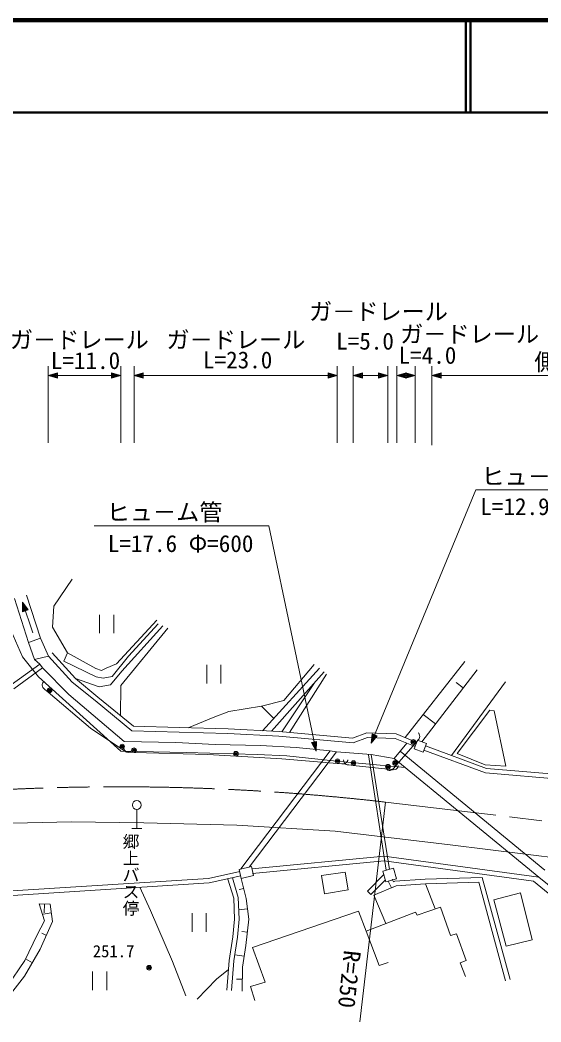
# Model space of a CAD drawing. Units: millimetres, scale not verified. Extents: x 40000 to 680000, y 20000 to 380000.
# Drawn here: x 460620 to 516843, y 271808 to 380000 of the extents above; entities that cross this region are included whole.
import ezdxf
from ezdxf.enums import TextEntityAlignment as Align

# ---------------------------------------------------------------- set-up
doc = ezdxf.new("R2010")
doc.units = ezdxf.units.MM
doc.header["$LTSCALE"] = 1000
doc.linetypes.add('CHAIN', pattern=[18.5, 12, -1.5, 3.5, -1.5])
for name, color, linetype, lineweight in [('M-BGD', 7, 'Continuous', 13), ('M-BMK', 2, 'CHAIN', 13), ('M-STR-HTXT', 7, 'Continuous', 13), ('M-STR-STR1', 1, 'Continuous', 13), ('M-STR-STRC', 7, 'Continuous', 13), ('M-TTL', 2, 'Continuous', 140), ('M-TTL-LINE', 7, 'Continuous', 50)]:
    doc.layers.add(name, color=color, linetype=linetype, lineweight=lineweight)
doc.layers.add('M-BGD-HTXT', color=7, linetype='Continuous')
doc.styles.add('@ＭＳ ゴシック', font='')
doc.styles.add('ＭＳ ゴシック', font='')
doc.styles.get('@ＭＳ ゴシック').set_extended_font_data('@MS Gothic')
doc.styles.get('ＭＳ ゴシック').set_extended_font_data('MS Gothic')

msp = doc.modelspace()

# ---------------------------------------------------------------- linework, layer by layer
at = {"layer": 'M-BGD'}
for p, q in [((466241, 319638), (464280, 316707)), ((461535, 312799), (460006, 317528)), ((462006, 313815), (460869, 317137)), ((460869, 317137), (460889, 316091)), ((461494, 316297), (460869, 317137)), ((460908, 317024), (460933, 316148)), ((461425, 316315), (460908, 317024)), ((461300, 317879), (462829, 313268)), ((460889, 316091), (461494, 316297)), ((460933, 316148), (461425, 316315)), ((460946, 316911), (460977, 316205)), ((461355, 316334), (460946, 316911)), ((460977, 316205), (461355, 316334)), ((460985, 316797), (461020, 316262)), ((461285, 316352), (460985, 316797)), ((461020, 316262), (461285, 316352)), ((461024, 316684), (461064, 316319)), ((461216, 316370), (461024, 316684)), ((461064, 316319), (461216, 316370)), ((461075, 316533), (461108, 316376)), ((461146, 316389), (461075, 316533)), ((461108, 316376), (461146, 316389)), ((464280, 316707), (464123, 314440)), ((469206, 315788), (469206, 313796)), ((470725, 313796), (470725, 315788)), ((471024, 310494), (475377, 315183)), ((459381, 314675), (460871, 311236)), ((464123, 314440), (465731, 311666)), ((476553, 314323), (471495, 308149)), ((471613, 309673), (476043, 314597)), ((475534, 314792), (472318, 311314)), ((461535, 312799), (462829, 313268)), ((462163, 310963), (461535, 312799)), ((462829, 313268), (463699, 311319)), ((466607, 308880), (464069, 311655)), ((465339, 310767), (465731, 311666)), ((465731, 311666), (468789, 309986)), ((460871, 311236), (462596, 309087)), ((463699, 311319), (462163, 310963)), ((462762, 310440), (462163, 310963)), ((466262, 308518), (463699, 311319)), ((468829, 309087), (465339, 310767)), ((472318, 311314), (470554, 309126)), ((502179, 302515), (508620, 310728)), ((459659, 308202), (462762, 310440)), ((459952, 307798), (463055, 310037)), ((463055, 310037), (462762, 310440)), ((465888, 307172), (463055, 310037)), ((468789, 309986), (469417, 309751)), ((469417, 309751), (469926, 310025)), ((469926, 310025), (471024, 310494)), ((470397, 308227), (471613, 309673)), ((480773, 310357), (480773, 308364)), ((482293, 308364), (482293, 310357)), ((486780, 303259), (492941, 310025)), ((487755, 303205), (493450, 309634)), ((489098, 306508), (492352, 310416)), ((509953, 309829), (503971, 302072)), ((462596, 309087), (471497, 301037)), ((463020, 308262), (463052, 308392)), ((463052, 308392), (463102, 308481)), ((463102, 308481), (463141, 308527)), ((468714, 306507), (466262, 308518)), ((469032, 306891), (466607, 308880)), ((466607, 308880), (469142, 307993)), ((469574, 308931), (468829, 309087)), ((470554, 309126), (469574, 308931)), ((492386, 308432), (488865, 303135)), ((489704, 303061), (493686, 309360)), ((507177, 300588), (513012, 308540)), ((508458, 307890), (507684, 308482)), ((463014, 308162), (463020, 308262)), ((463036, 308065), (463014, 308162)), ((463088, 307941), (463036, 308065)), ((463151, 307861), (463088, 307941)), ((463273, 307757), (463151, 307861)), ((463653, 307432), (463273, 307757)), ((468209, 303545), (463653, 307432)), ((469142, 307993), (470397, 308227)), ((471495, 308149), (471459, 304893)), ((471863, 302092), (465888, 307172)), ((472682, 303239), (468714, 306507)), ((472868, 303732), (469032, 306891)), ((486667, 305922), (489098, 306508)), ((481452, 304671), (483138, 305336)), ((483138, 305336), (486667, 305922)), ((486667, 305922), (487995, 304594)), ((507795, 300787), (511326, 305492)), ((511326, 305492), (511796, 305414)), ((511796, 305414), (513051, 299435)), ((478783, 303574), (481452, 304671)), ((505466, 304011), (504146, 305023)), ((471503, 301339), (468209, 303545)), ((477780, 303102), (472682, 303239)), ((477794, 303600), (472868, 303732)), ((483051, 302964), (477780, 303102)), ((483071, 303462), (477794, 303600)), ((488562, 302662), (483051, 302964)), ((488598, 303159), (483071, 303462)), ((496512, 302455), (488598, 303159)), ((498042, 303026), (496512, 302455)), ((501206, 302910), (498042, 303026)), ((503589, 303044), (503650, 302992)), ((503650, 302992), (503714, 302884)), ((477431, 301975), (471863, 302092)), ((481665, 301779), (477431, 301975)), ((496581, 301948), (488562, 302662)), ((498124, 302525), (496581, 301948)), ((501100, 302415), (498124, 302525)), ((501004, 300266), (502350, 301908)), ((503255, 301541), (501100, 302415)), ((503443, 302003), (501206, 302910)), ((503251, 301885), (501289, 299604)), ((503516, 302240), (503167, 301306)), ((503577, 302264), (503251, 301885)), ((504480, 301883), (503516, 302240)), ((503681, 302385), (503577, 302264)), ((503742, 302517), (503681, 302385)), ((503714, 302884), (503751, 302773)), ((503762, 302632), (503742, 302517)), ((503751, 302773), (503762, 302632)), ((504132, 300949), (504480, 301883)), ((471497, 301037), (478555, 300920)), ((471918, 301060), (471503, 301339)), ((471832, 301381), (471833, 301441)), ((471849, 301281), (471832, 301381)), ((471906, 301159), (471849, 301281)), ((471963, 301078), (471906, 301159)), ((472051, 300971), (471918, 301060)), ((472042, 301016), (471963, 301078)), ((472160, 300952), (472042, 301016)), ((472190, 300927), (472051, 300971)), ((472260, 300930), (472160, 300952)), ((472306, 300921), (472190, 300927)), ((472420, 300925), (472260, 300930)), ((472445, 300948), (472306, 300921)), ((472919, 300912), (472420, 300925)), ((472551, 300998), (472445, 300948)), ((472651, 301075), (472551, 300998)), ((472695, 301142), (472651, 301075)), ((480902, 300693), (472919, 300912)), ((478555, 300920), (486214, 300685)), ((486567, 301662), (481665, 301779)), ((484459, 288329), (494084, 301080)), ((485361, 288530), (494770, 300994)), ((490409, 301428), (486567, 301662)), ((494084, 301080), (490409, 301428)), ((494770, 300994), (494084, 301080)), ((498513, 300707), (494770, 300994)), ((503167, 301306), (504132, 300949)), ((510872, 298697), (504207, 301150)), ((510981, 299188), (504380, 301618)), ((510816, 299591), (507795, 300787)), ((488859, 300223), (480902, 300693)), ((486214, 300685), (489429, 300529)), ((494860, 299720), (488859, 300223)), ((489429, 300529), (494448, 300021)), ((494448, 300021), (502186, 299295)), ((495359, 299678), (494860, 299720)), ((495661, 299693), (495518, 299665)), ((495541, 300071), (495547, 300131)), ((495550, 299970), (495541, 300071)), ((495597, 299844), (495550, 299970)), ((495648, 299758), (495597, 299844)), ((495721, 299690), (495648, 299758)), ((495765, 299744), (495661, 299693)), ((495873, 299836), (495765, 299744)), ((495942, 299930), (495873, 299836)), ((495992, 300047), (495942, 299930)), ((495998, 300126), (495992, 300047)), ((498216, 300666), (500133, 288184)), ((498513, 300707), (500485, 288280)), ((501004, 300266), (498513, 300707)), ((502186, 299295), (501004, 300266)), ((495518, 299665), (495359, 299678)), ((495834, 299618), (495721, 299690)), ((495932, 299587), (495834, 299618)), ((496091, 299570), (495932, 299587)), ((496588, 299517), (496091, 299570)), ((500299, 299119), (496588, 299517)), ((500238, 299057), (500192, 299096)), ((500327, 299007), (500238, 299057)), ((500797, 299066), (500299, 299119)), ((500457, 298974), (500327, 299007)), ((500557, 298968), (500457, 298974)), ((500654, 298989), (500557, 298968)), ((500778, 299041), (500654, 298989)), ((500858, 299104), (500778, 299041)), ((500956, 299049), (500797, 299066)), ((500963, 299225), (500858, 299104)), ((501099, 299074), (500956, 299049)), ((501289, 299604), (500963, 299225)), ((501205, 299123), (501099, 299074)), ((501315, 299212), (501205, 299123)), ((501385, 299305), (501315, 299212)), ((501438, 299420), (501385, 299305)), ((501446, 299500), (501438, 299420)), ((513051, 299435), (510816, 299591)), ((524677, 297544), (510872, 298697)), ((524954, 298021), (510981, 299188)), ((473220, 294753), (473220, 292713)), ((472680, 292713), (473760, 292713)), ((485644, 288328), (499931, 289722)), ((485692, 287833), (499922, 289221)), ((499922, 289221), (516037, 287014)), ((499931, 289722), (516625, 287437)), ((480967, 287317), (484332, 288062)), ((485587, 288581), (484281, 288289)), ((484281, 288289), (484499, 287317)), ((485806, 287608), (485587, 288581)), ((493155, 287607), (495718, 287971)), ((495718, 287971), (496050, 286068)), ((500928, 288400), (499794, 288092)), ((499794, 288092), (500110, 286939)), ((501243, 287247), (500928, 288400)), ((459769, 285971), (480967, 287317)), ((459801, 285474), (481037, 286822)), ((481037, 286822), (484440, 287576)), ((483063, 287235), (483678, 285173)), ((483542, 287377), (484175, 285255)), ((484175, 285255), (483542, 287377)), ((484499, 287317), (485806, 287608)), ((484499, 287317), (485029, 285130)), ((493476, 285627), (493155, 287607)), ((498132, 285933), (499895, 287723)), ((498488, 285584), (500048, 287166)), ((500110, 286939), (501243, 287247)), ((500710, 286306), (500353, 287005)), ((500945, 286944), (500799, 287231)), ((501081, 287001), (500945, 286944)), ((504357, 287228), (501081, 287001)), ((504381, 286730), (501198, 286510)), ((501198, 286510), (504381, 286730)), ((510501, 287402), (504357, 287228)), ((510122, 286893), (504381, 286730)), ((504381, 286730), (505417, 284021)), ((513031, 276257), (510122, 286893)), ((513513, 276388), (510501, 287402)), ((516037, 287014), (518819, 284757)), ((519288, 285276), (516625, 287437)), ((516625, 287437), (519288, 285276)), ((473544, 286347), (474701, 283853)), ((484764, 286223), (484273, 286105)), ((496050, 286068), (493476, 285627)), ((498132, 285933), (498488, 285584)), ((498818, 285517), (501198, 286510)), ((501198, 286510), (500710, 286306)), ((514622, 285737), (511774, 285007)), ((515895, 280662), (514622, 285737)), ((462673, 284561), (463868, 284518)), ((463271, 282732), (462673, 284561)), ((483678, 285173), (483774, 282916)), ((484175, 285255), (484275, 282901)), ((484275, 282901), (484175, 285255)), ((485029, 285130), (485331, 282926)), ((500117, 282429), (498818, 285517)), ((511774, 285007), (513099, 280000)), ((463996, 283583), (463102, 283461)), ((463271, 284539), (463237, 283600)), ((463868, 284518), (464124, 282647)), ((474701, 283853), (477063, 278343)), ((479192, 283543), (479192, 281550)), ((480712, 281550), (480712, 283543)), ((485180, 284028), (484233, 283900)), ((485726, 279834), (497157, 283779)), ((497157, 283779), (497987, 281600)), ((497987, 281600), (503302, 283668)), ((503302, 283668), (503468, 283338)), ((503468, 283338), (505986, 284220)), ((505986, 284220), (507093, 281131)), ((462460, 281202), (463271, 282732)), ((464124, 282647), (462801, 279671)), ((483774, 282916), (483578, 281010)), ((484275, 282901), (484074, 280948)), ((484074, 280948), (484275, 282901)), ((485331, 282926), (484979, 280071)), ((463463, 281159), (462964, 281379)), ((485155, 281499), (484548, 281573)), ((497987, 281600), (499371, 277904)), ((507093, 281131), (507730, 281324)), ((507730, 281324), (508782, 278455)), ((461138, 278438), (462460, 281202)), ((483578, 281010), (483200, 278449)), ((484074, 280948), (483697, 278394)), ((483697, 278394), (484074, 280948)), ((513099, 280000), (515895, 280662)), ((462801, 279671), (461095, 276737)), ((484979, 280071), (484627, 277742)), ((487083, 276111), (485726, 279834)), ((459218, 275632), (461138, 278438)), ((461948, 278204), (461225, 278622)), ((477063, 278343), (478521, 274637)), ((483200, 278449), (482948, 275227)), ((483697, 278394), (483446, 275188)), ((483446, 275188), (483697, 278394)), ((484803, 278907), (483795, 279058)), ((499371, 277904), (500340, 278235)), ((508782, 278455), (508117, 278179)), ((508117, 278179), (508699, 276718)), ((468456, 277246), (468456, 275253)), ((469975, 275253), (469975, 277246)), ((483123, 277463), (481813, 276440)), ((484627, 277742), (484602, 275138)), ((461095, 276737), (459090, 274144)), ((481813, 276440), (479752, 274261)), ((484614, 276440), (483973, 276446)), ((485477, 275642), (487083, 276111)), ((485976, 274125), (485477, 275642))]:
    msp.add_line(p, q, dxfattribs=at)
for centre, radius in [((463815, 307623), 250), ((463815, 307623), 150), ((463815, 307623), 50), ((503061, 302048), 250), ((503061, 302048), 150), ((503061, 302048), 50), ((471642, 301546), 250), ((471642, 301546), 150), ((471642, 301546), 50), ((472926, 301161), 250), ((472926, 301161), 150), ((472926, 301161), 50), ((483915, 300766), 250), ((483915, 300766), 150), ((483915, 300766), 50), ((494881, 299969), 250), ((494881, 299969), 150), ((494881, 299969), 50), ((496614, 299765), 250), ((496614, 299765), 150), ((496614, 299765), 50), ((501099, 299767), 250), ((501099, 299767), 150), ((501099, 299767), 50), ((500326, 299368), 250), ((500326, 299368), 150), ((500326, 299368), 50), ((473220, 295233), 480)]:
    msp.add_circle(centre, radius, dxfattribs=at)
for major_axis in [(250, 0), (150, 0), (50, 0)]:
    msp.add_ellipse((474550, 277667), major_axis=major_axis, ratio=0.99659, dxfattribs=at)
at = {"layer": 'M-BMK'}
msp.add_line((500051, 295547), (534777, 291403), dxfattribs=at)
msp.add_ellipse((471285, 48127), major_axis=(249928, 0), ratio=0.99659, start_param=1.4554444, end_param=1.6530001, dxfattribs=at)
at = {"layer": 'M-STR-HTXT'}
for p, q in [((463653, 334351), (463653, 342615)), ((463653, 341615), (464653, 341895)), ((464653, 341895), (464653, 341335)), ((470503, 341335), (470503, 341895)), ((470503, 341895), (471503, 341615)), ((471503, 342615), (471503, 334351)), ((472919, 334351), (472919, 342615)), ((472919, 341615), (473919, 341895)), ((473919, 341895), (473919, 341335)), ((493860, 341335), (493860, 341895)), ((493860, 341895), (494860, 341615)), ((494860, 342615), (494860, 334351)), ((496588, 334351), (496588, 342615)), ((496588, 341615), (497588, 341895)), ((497588, 341895), (497588, 341335)), ((499299, 341335), (499299, 341895)), ((499299, 341895), (500299, 341615)), ((500299, 342615), (500299, 334351)), ((501289, 334351), (501289, 342615)), ((501289, 341615), (502289, 341895)), ((502251, 341335), (502251, 341895)), ((502251, 341895), (503251, 341615)), ((502289, 341895), (502289, 341335)), ((503251, 342615), (503251, 334351)), ((505075, 342611), (505075, 334109)), ((505075, 341615), (506075, 341894)), ((506075, 341894), (506075, 341336)), ((464653, 341335), (463653, 341615)), ((463653, 341615), (471503, 341615)), ((463933, 341615), (464613, 341815)), ((464613, 341415), (463933, 341615)), ((464093, 341615), (464573, 341735)), ((464573, 341495), (464093, 341615)), ((464333, 341615), (464533, 341655)), ((464533, 341575), (464333, 341615)), ((464533, 341655), (464533, 341575)), ((464573, 341735), (464573, 341495)), ((464613, 341815), (464613, 341415)), ((471503, 341615), (470503, 341335)), ((470543, 341415), (470543, 341815)), ((470543, 341815), (471223, 341615)), ((471223, 341615), (470543, 341415)), ((470583, 341495), (470583, 341735)), ((470583, 341735), (471063, 341615)), ((471063, 341615), (470583, 341495)), ((470623, 341575), (470623, 341655)), ((470623, 341655), (470823, 341615)), ((470823, 341615), (470623, 341575)), ((473919, 341335), (472919, 341615)), ((472919, 341615), (494860, 341615)), ((473199, 341615), (473879, 341815)), ((473879, 341415), (473199, 341615)), ((473359, 341615), (473839, 341735)), ((473839, 341495), (473359, 341615)), ((473599, 341615), (473799, 341655)), ((473799, 341575), (473599, 341615)), ((473799, 341655), (473799, 341575)), ((473839, 341735), (473839, 341495)), ((473879, 341815), (473879, 341415)), ((494860, 341615), (493860, 341335)), ((493900, 341415), (493900, 341815)), ((493900, 341815), (494580, 341615)), ((494580, 341615), (493900, 341415)), ((493940, 341495), (493940, 341735)), ((493940, 341735), (494420, 341615)), ((494420, 341615), (493940, 341495)), ((493980, 341575), (493980, 341655)), ((493980, 341655), (494180, 341615)), ((494180, 341615), (493980, 341575)), ((497588, 341335), (496588, 341615)), ((496588, 341615), (500299, 341615)), ((496868, 341615), (497548, 341815)), ((497548, 341415), (496868, 341615)), ((497028, 341615), (497508, 341735)), ((497508, 341495), (497028, 341615)), ((497268, 341615), (497468, 341655)), ((497468, 341575), (497268, 341615)), ((497468, 341655), (497468, 341575)), ((497508, 341735), (497508, 341495)), ((497548, 341815), (497548, 341415)), ((500299, 341615), (499299, 341335)), ((499339, 341415), (499339, 341815)), ((499339, 341815), (500019, 341615)), ((500019, 341615), (499339, 341415)), ((499379, 341495), (499379, 341735)), ((499379, 341735), (499859, 341615)), ((499859, 341615), (499379, 341495)), ((499419, 341575), (499419, 341655)), ((499419, 341655), (499619, 341615)), ((499619, 341615), (499419, 341575)), ((502289, 341335), (501289, 341615)), ((501289, 341615), (503251, 341615)), ((501569, 341615), (502249, 341815)), ((502249, 341415), (501569, 341615)), ((501729, 341615), (502209, 341735)), ((502209, 341495), (501729, 341615)), ((501969, 341615), (502169, 341655)), ((502169, 341575), (501969, 341615)), ((502169, 341655), (502169, 341575)), ((502209, 341735), (502209, 341495)), ((502249, 341815), (502249, 341415)), ((503251, 341615), (502251, 341335)), ((502291, 341415), (502291, 341815)), ((502291, 341815), (502971, 341615)), ((502971, 341615), (502291, 341415)), ((502331, 341495), (502331, 341735)), ((502331, 341735), (502811, 341615)), ((502811, 341615), (502331, 341495)), ((502371, 341575), (502371, 341655)), ((502371, 341655), (502571, 341615)), ((502571, 341615), (502371, 341575)), ((505075, 341615), (545650, 341615)), ((506075, 341336), (505075, 341615)), ((505355, 341615), (506035, 341814)), ((506035, 341416), (505355, 341615)), ((505515, 341615), (505995, 341735)), ((505995, 341495), (505515, 341615)), ((505755, 341615), (505955, 341655)), ((505955, 341575), (505755, 341615)), ((505955, 341655), (505955, 341575)), ((505995, 341735), (505995, 341495)), ((506035, 341814), (506035, 341416)), ((498515, 301905), (509813, 329266)), ((509813, 329266), (528764, 329266)), ((487461, 325392), (468631, 325392)), ((492563, 301057), (487461, 325392)), ((492084, 301976), (492632, 302090)), ((492563, 301057), (492084, 301976)), ((492171, 301953), (492562, 302034)), ((492506, 301330), (492171, 301953)), ((492257, 301930), (492492, 301979)), ((492473, 301487), (492257, 301930)), ((492344, 301907), (492422, 301924)), ((492424, 301721), (492344, 301907)), ((492422, 301924), (492424, 301721)), ((492492, 301979), (492473, 301487)), ((492562, 302034), (492506, 301330)), ((492632, 302090), (492563, 301057)), ((498515, 301905), (498637, 302932)), ((499155, 302720), (498515, 301905)), ((498622, 302163), (498696, 302865)), ((499066, 302714), (498622, 302163)), ((498637, 302932), (499155, 302720)), ((498683, 302310), (498755, 302798)), ((498976, 302707), (498683, 302310)), ((498696, 302865), (499066, 302714)), ((498755, 302798), (498976, 302707)), ((498774, 302531), (498813, 302731)), ((498887, 302700), (498774, 302531)), ((498813, 302731), (498887, 302700)), ((500051, 295547), (497310, 271808))]:
    msp.add_line(p, q, dxfattribs=at)
at = {"layer": 'M-STR-STR1'}
for p, q in [((517259, 288208), (501640, 301035)), ((516625, 287437), (501004, 300266))]:
    msp.add_line(p, q, dxfattribs=at)
at = {"layer": 'M-STR-STRC'}
for p, q in [((457549, 293239), (466184, 293403)), ((466184, 293403), (473995, 293321)), ((473995, 293321), (484027, 293075)), ((484027, 293075), (494635, 292420)), ((494635, 292420), (507051, 290945)), ((507051, 290945), (534225, 287585))]:
    msp.add_line(p, q, dxfattribs=at)
at = {"layer": 'M-TTL'}
msp.add_line((680000, 380000), (40000, 380000), dxfattribs=at)
at = {"layer": 'M-TTL-LINE'}
for p, q in [((508747, 380000), (508747, 370000)), ((509247, 380000), (509247, 370000)), ((40000, 370000), (680000, 370000))]:
    msp.add_line(p, q, dxfattribs=at)

# ---------------------------------------------------------------- texts
at = {"layer": 'M-BGD', "style": 'ＭＳ ゴシック'}
msp.add_text('251.7', height=1320, dxfattribs=at).set_placement((468469, 278394), align=Align.BOTTOM_LEFT)
at = {"layer": 'M-BGD-HTXT', "style": '@ＭＳ ゴシック'}
msp.add_text('郷上バス停', height=1320, rotation=270, dxfattribs=at).set_placement((472578, 292195), align=Align.MIDDLE_LEFT)
at = {"layer": 'M-STR-HTXT', "style": 'ＭＳ ゴシック'}
for s, p in [('ガ－ドレール', (491810, 347056)), ('ガ－ドレール', (459516, 344014)), ('ガ－ドレール', (476414, 344014)), ('L=5.0', (494738, 343862)), ('ガ－ドレール', (501639, 344621)), ('L=11.0', (463945, 341766)), ('L=23.0', (480366, 341834)), ('L=4.0', (501476, 342332)), ('側溝\u3000L=42.5', (516130, 341615)), ('ヒュ－ム管', (510421, 329266)), ('ヒュ－ム管', (469967, 325392)), ('L=12.9 Φ=300', (510299, 325997)), ('L=17.6 Φ=600', (470089, 322002))]:
    msp.add_text(s, height=1833, dxfattribs=at).set_placement(p, align=Align.BOTTOM_LEFT)
msp.add_text('R=250', height=1833, rotation=263.98, dxfattribs=at).set_placement((495044, 279673), align=Align.BOTTOM_LEFT)

doc.saveas('drawing.dxf')
